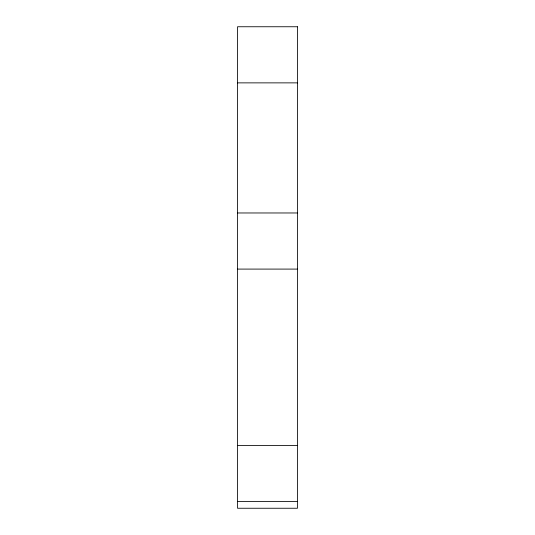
<?xml version="1.0" encoding="UTF-8"?>
<svg xmlns="http://www.w3.org/2000/svg" width="535" height="535" viewBox="0 0 535 535"><rect width="100%" height="100%" fill="white"/><g stroke="black" fill="none" stroke-linecap="round" stroke-linejoin="round"><path stroke-width="0.8" d="M237.54 82.871L297.46 82.871M237.54 212.97L297.46 212.97M237.54 269.092L297.46 269.092M237.54 445.434L297.46 445.434M237.54 501.556L297.46 501.556M297.46 26.75L237.54 26.75L237.54 508.25L297.46 508.25L297.46 26.75"/></g></svg>
